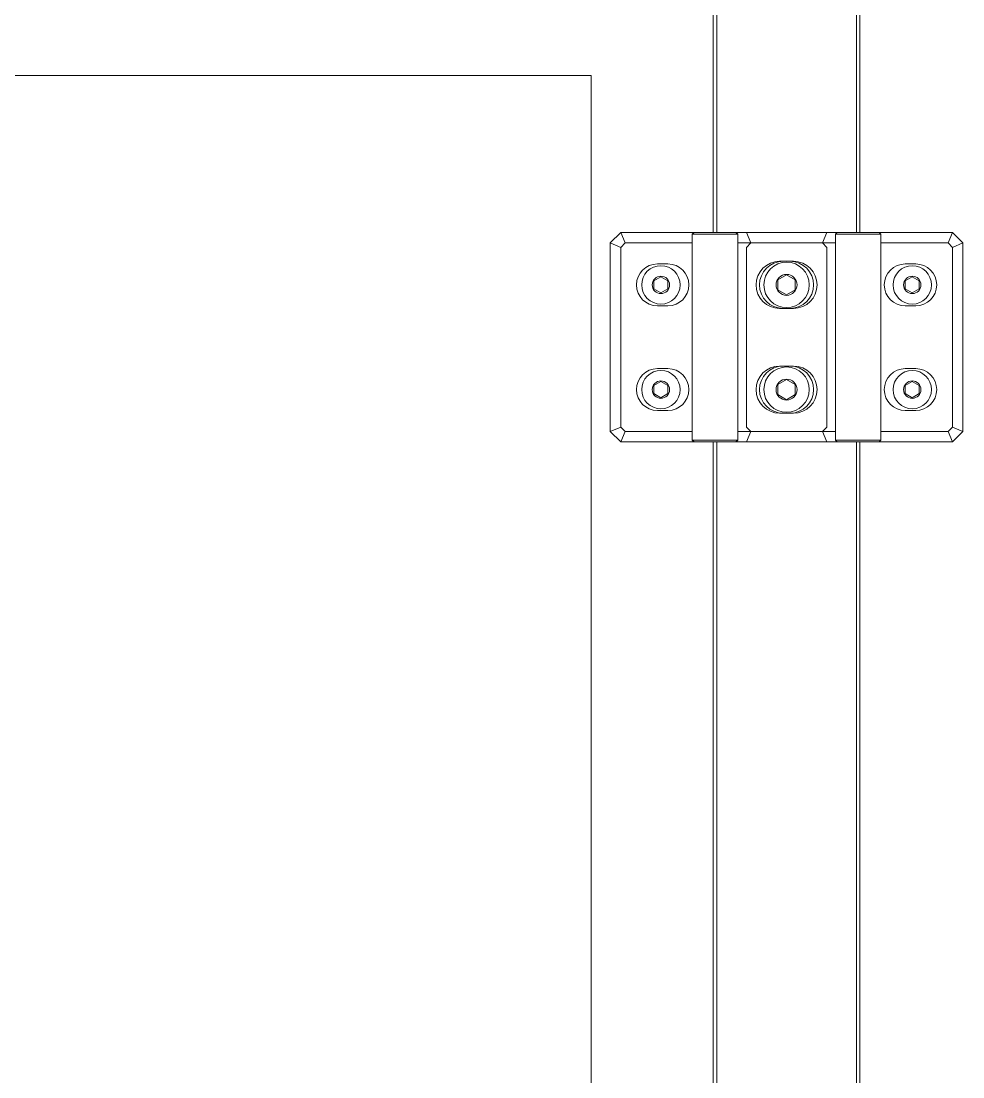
# Model space of a CAD drawing. Header units: millimetres. Extents: x 169 to 14583, y -399 to 10804.
# Drawn here: x 7352 to 7621.8, y 2912.3 to 3214.7 of the extents above; entities that cross this region are included whole.
import ezdxf

# ---------------------------------------------------------------- set-up
doc = ezdxf.new("R2010")
doc.units = ezdxf.units.MM
doc.header["$LTSCALE"] = 35

msp = doc.modelspace()

# ---------------------------------------------------------------- linework, layer by layer
at = {"color": 7, "linetype": 'Continuous', "lineweight": 18}
for p, q in [((7551.279, 3236.159), (7551.279, 3154.159)), ((7591.279, 3236.159), (7591.279, 3154.159)), ((7550.279, 3154.159), (7550.279, 3231.159)), ((7592.279, 3231.159), (7592.279, 3154.159)), ((7515.279, 3199.159), (7082.279, 3199.159)), ((7515.279, 2595.469), (7515.279, 3199.159)), ((7520.779, 3151.159), (7523.779, 3154.159)), ((7523.779, 3154.159), (7525.021, 3151.159)), ((7523.779, 3154.159), (7544.779, 3154.159)), ((7544.779, 3154.159), (7544.279, 3153.659)), ((7544.279, 3153.659), (7544.279, 3094.659)), ((7557.279, 3153.659), (7544.279, 3153.659)), ((7544.779, 3154.159), (7556.779, 3154.159)), ((7557.279, 3153.659), (7556.779, 3154.159)), ((7556.779, 3154.159), (7582.779, 3154.159)), ((7557.279, 3094.659), (7557.279, 3153.659)), ((7559.779, 3154.159), (7561.021, 3151.159)), ((7559.779, 3154.159), (7585.779, 3154.159)), ((7582.779, 3154.159), (7581.536, 3151.159)), ((7585.779, 3154.159), (7585.279, 3153.659)), ((7585.279, 3153.659), (7585.279, 3094.659)), ((7598.279, 3153.659), (7585.279, 3153.659)), ((7585.779, 3154.159), (7597.779, 3154.159)), ((7598.279, 3153.659), (7597.779, 3154.159)), ((7597.779, 3154.159), (7618.779, 3154.159)), ((7598.279, 3094.659), (7598.279, 3153.659)), ((7618.779, 3154.159), (7617.536, 3151.159)), ((7618.779, 3154.159), (7621.779, 3151.159)), ((7520.779, 3151.159), (7523.779, 3149.916)), ((7520.779, 3097.159), (7520.779, 3151.159)), ((7525.021, 3151.159), (7523.779, 3149.916)), ((7523.779, 3149.916), (7523.779, 3098.402)), ((7544.279, 3151.159), (7525.021, 3151.159)), ((7581.536, 3151.159), (7557.279, 3151.159)), ((7561.021, 3151.159), (7559.779, 3149.916)), ((7559.779, 3149.916), (7559.779, 3098.402)), ((7585.279, 3151.159), (7561.021, 3151.159)), ((7582.779, 3149.916), (7581.536, 3151.159)), ((7582.779, 3098.402), (7582.779, 3149.916)), ((7617.536, 3151.159), (7598.279, 3151.159)), ((7618.779, 3149.916), (7617.536, 3151.159)), ((7621.779, 3151.159), (7618.779, 3149.916)), ((7618.779, 3098.402), (7618.779, 3149.916)), ((7621.779, 3151.159), (7621.779, 3097.159)), ((7572.279, 3145.909), (7569.279, 3145.909)), ((7573.279, 3145.909), (7570.279, 3145.909)), ((7537.279, 3145.159), (7534.279, 3145.159)), ((7608.279, 3145.159), (7605.279, 3145.159)), ((7535.279, 3141.468), (7533.279, 3140.314)), ((7533.279, 3140.314), (7533.279, 3138.004)), ((7537.279, 3140.314), (7535.279, 3141.468)), ((7537.279, 3138.004), (7537.279, 3140.314)), ((7571.279, 3142.046), (7568.779, 3140.602)), ((7568.779, 3140.602), (7568.779, 3137.716)), ((7573.779, 3140.602), (7571.279, 3142.046)), ((7573.779, 3137.716), (7573.779, 3140.602)), ((7607.279, 3141.468), (7605.279, 3140.314)), ((7605.279, 3140.314), (7605.279, 3138.004)), ((7609.279, 3140.314), (7607.279, 3141.468)), ((7609.279, 3138.004), (7609.279, 3140.314)), ((7533.279, 3138.004), (7535.279, 3136.85)), ((7535.279, 3136.85), (7537.279, 3138.004)), ((7568.779, 3137.716), (7571.279, 3136.272)), ((7571.279, 3136.272), (7573.779, 3137.716)), ((7605.279, 3138.004), (7607.279, 3136.85)), ((7607.279, 3136.85), (7609.279, 3138.004)), ((7534.279, 3133.159), (7537.279, 3133.159)), ((7569.279, 3132.409), (7572.279, 3132.409)), ((7570.279, 3132.409), (7573.279, 3132.409)), ((7605.279, 3133.159), (7608.279, 3133.159)), ((7537.279, 3115.159), (7534.279, 3115.159)), ((7572.279, 3115.909), (7569.279, 3115.909)), ((7573.279, 3115.909), (7570.279, 3115.909)), ((7608.279, 3115.159), (7605.279, 3115.159)), ((7535.279, 3111.468), (7533.279, 3110.314)), ((7533.279, 3110.314), (7533.279, 3108.004)), ((7537.279, 3110.314), (7535.279, 3111.468)), ((7537.279, 3108.004), (7537.279, 3110.314)), ((7571.279, 3112.046), (7568.779, 3110.602)), ((7568.779, 3110.602), (7568.779, 3107.716)), ((7573.779, 3110.602), (7571.279, 3112.046)), ((7573.779, 3107.716), (7573.779, 3110.602)), ((7607.279, 3111.468), (7605.279, 3110.314)), ((7605.279, 3110.314), (7605.279, 3108.004)), ((7609.279, 3110.314), (7607.279, 3111.468)), ((7609.279, 3108.004), (7609.279, 3110.314)), ((7533.279, 3108.004), (7535.279, 3106.85)), ((7535.279, 3106.85), (7537.279, 3108.004)), ((7568.779, 3107.716), (7571.279, 3106.272)), ((7571.279, 3106.272), (7573.779, 3107.716)), ((7605.279, 3108.004), (7607.279, 3106.85)), ((7607.279, 3106.85), (7609.279, 3108.004)), ((7534.279, 3103.159), (7537.279, 3103.159)), ((7605.279, 3103.159), (7608.279, 3103.159)), ((7569.279, 3102.409), (7572.279, 3102.409)), ((7570.279, 3102.409), (7573.279, 3102.409)), ((7520.779, 3097.159), (7523.779, 3098.402)), ((7523.779, 3094.159), (7520.779, 3097.159)), ((7523.779, 3098.402), (7525.021, 3097.159)), ((7523.779, 3094.159), (7525.021, 3097.159)), ((7525.021, 3097.159), (7544.279, 3097.159)), ((7557.279, 3097.159), (7581.536, 3097.159)), ((7559.779, 3098.402), (7561.021, 3097.159)), ((7559.779, 3094.159), (7561.021, 3097.159)), ((7561.021, 3097.159), (7585.279, 3097.159)), ((7581.536, 3097.159), (7582.779, 3098.402)), ((7582.779, 3094.159), (7581.536, 3097.159)), ((7598.279, 3097.159), (7617.536, 3097.159)), ((7617.536, 3097.159), (7618.779, 3098.402)), ((7618.779, 3094.159), (7617.536, 3097.159)), ((7621.779, 3097.159), (7618.779, 3098.402)), ((7621.779, 3097.159), (7618.779, 3094.159)), ((7544.779, 3094.159), (7523.779, 3094.159)), ((7544.279, 3094.659), (7544.779, 3094.159)), ((7544.279, 3094.659), (7557.279, 3094.659)), ((7556.779, 3094.159), (7544.779, 3094.159)), ((7550.279, 2607.969), (7550.279, 3094.159)), ((7551.279, 3094.159), (7551.279, 2607.969)), ((7556.779, 3094.159), (7557.279, 3094.659)), ((7582.779, 3094.159), (7556.779, 3094.159)), ((7585.779, 3094.159), (7559.779, 3094.159)), ((7585.279, 3094.659), (7585.779, 3094.159)), ((7585.279, 3094.659), (7598.279, 3094.659)), ((7597.779, 3094.159), (7585.779, 3094.159)), ((7591.279, 3094.159), (7591.279, 2607.969)), ((7592.279, 3094.159), (7592.279, 2607.969)), ((7597.779, 3094.159), (7598.279, 3094.659)), ((7618.779, 3094.159), (7597.779, 3094.159))]:
    msp.add_line(p, q, dxfattribs=at)
for centre, radius in [((7571.279, 3139.159), 6.5), ((7535.279, 3139.159), 5.5), ((7607.279, 3139.159), 5.5), ((7535.279, 3139.159), 2.5), ((7571.279, 3139.159), 3), ((7607.279, 3139.159), 2.5), ((7571.279, 3109.159), 6.5), ((7535.279, 3109.159), 5.5), ((7571.279, 3109.159), 3), ((7607.279, 3109.159), 5.5), ((7535.279, 3109.159), 2.5), ((7607.279, 3109.159), 2.5)]:
    msp.add_circle(centre, radius, dxfattribs=at)
for centre, radius, start, end in [((7569.279, 3139.159), 6.75, 90, 270), ((7570.279, 3139.159), 6.75, 90, 270), ((7572.279, 3139.159), 6.75, 270, 90), ((7573.279, 3139.159), 6.75, 270, 90), ((7534.279, 3139.159), 6, 90, 270), ((7537.279, 3139.159), 6, 270, 90), ((7605.279, 3139.159), 6, 90, 270), ((7608.279, 3139.159), 6, 270, 90), ((7534.279, 3109.159), 6, 90, 270), ((7537.279, 3109.159), 6, 270, 90), ((7569.279, 3109.159), 6.75, 90, 270), ((7570.279, 3109.159), 6.75, 90, 270), ((7572.279, 3109.159), 6.75, 270, 90), ((7573.279, 3109.159), 6.75, 270, 90), ((7605.279, 3109.159), 6, 90, 270), ((7608.279, 3109.159), 6, 270, 90)]:
    msp.add_arc(centre, radius, start, end, dxfattribs=at)

doc.saveas('drawing.dxf')
